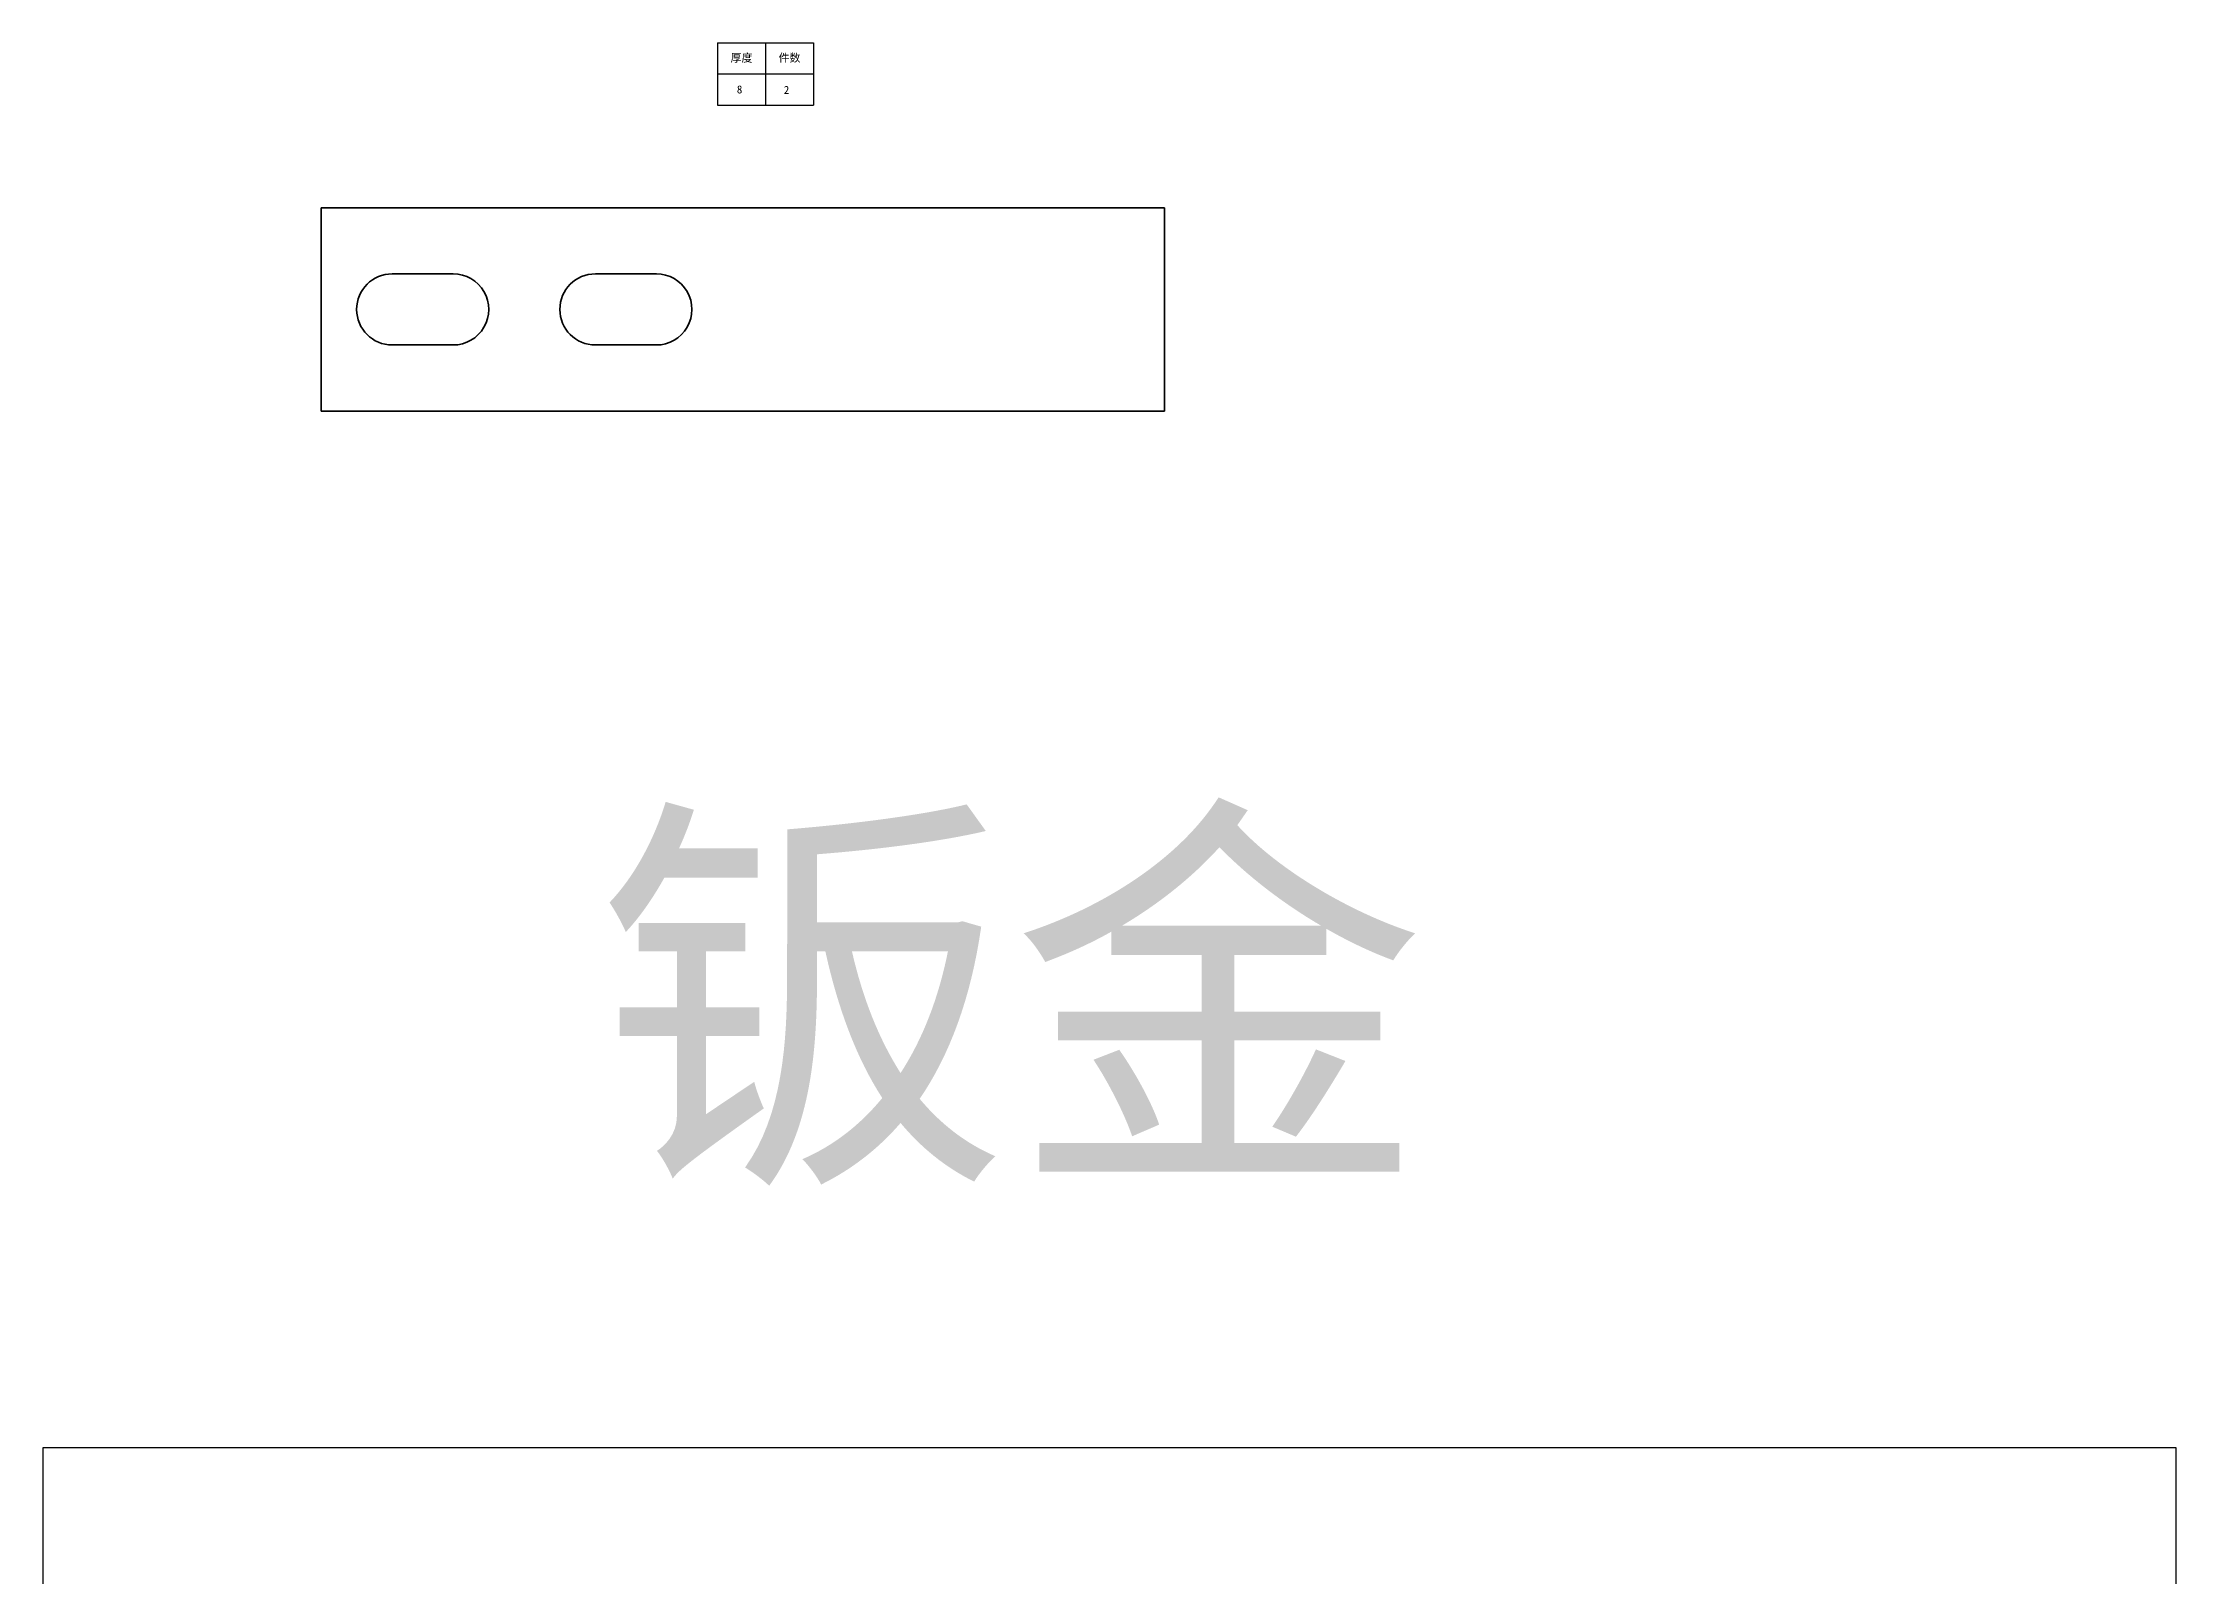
# Model space of a CAD drawing. Header units: inches. Extents: x 23 to 1845, y 4 to 536.
# Drawn here: x 480.8 to 690.8, y 298.8 to 449.7 of the extents above; entities that cross this region are included whole.
import ezdxf
from ezdxf.enums import TextEntityAlignment as Align

# ---------------------------------------------------------------- set-up
doc = ezdxf.new("R2010")
doc.units = ezdxf.units.IN
doc.header["$MEASUREMENT"] = 0
doc.layers.add('title_frame', color=7, linetype='Continuous')
doc.layers.add('word_dim', color=253, linetype='Continuous')
doc.layers.add('标注线', color=3, linetype='Continuous', lineweight=25)
doc.styles.get("Standard").update_dxf_attribs({"font": 'txt', "bigfont": 'gbcbig.shx'})
doc.styles.add('宋体', font='')
doc.styles.get('宋体').set_extended_font_data('SimSun')

# ---------------------------------------------------------------- blocks, each defined once
blk = doc.blocks.new('*T115')
at = {"layer": '标注线', "color": 0, "linetype": 'ByBlock', "lineweight": -2, "transparency": 16777216}
for p, q in [((0, 0), (120, 0)), ((0, 0), (0, -78)), ((60, 0), (60, -78)), ((120, 0), (120, -78)), ((0, -39), (120, -39)), ((0, -78), (120, -78))]:
    blk.add_line(p, q, dxfattribs=at)
at = {"layer": '标注线', "color": 0, "transparency": 16777216, "char_height": 10, "width": 57, "attachment_point": 5}
for s, insert in [('{\\fSimSun|b0|i0|c134|p2;厚度}', (30, -19.5)), ('{\\fSimSun|b0|i0|c134|p2;件数}', (90, -19.5))]:
    blk.add_mtext(s, dxfattribs=dict(at, insert=insert))
blk = doc.blocks.new('加工参数')
blk.add_blockref('*T115', (-60, 78))
at = {"layer": '标注线', "color": 0, "style": '宋体'}
for tag, p in [('6', (-32.4, 14.6)), ('1', (26.3, 14))]:
    blk.add_attdef(tag, text='', height=10, dxfattribs=at).set_placement(p, align=Align.CENTER)

msp = doc.modelspace()

# ---------------------------------------------------------------- linework, layer by layer
at = {"color": 7, "lineweight": 35}
for p, q in [((591.16569, 433.43525), (508.16569, 433.43518)), ((508.16569, 433.43518), (508.1657, 413.43518)), ((591.16569, 433.43525), (591.1657, 413.43525)), ((591.1657, 413.43525), (508.1657, 413.43518))]:
    msp.add_line(p, q, dxfattribs=at)
at = {"color": 7, "lineweight": 35, "ltscale": 0.15}
for p, q in [((521.16569, 426.93519), (515.16569, 426.93518)), ((541.16569, 426.9352), (535.16569, 426.9352)), ((515.1657, 419.93518), (521.1657, 419.93519)), ((535.1657, 419.9352), (541.1657, 419.9352))]:
    msp.add_line(p, q, dxfattribs=at)
at = {"color": 7, "lineweight": 35}
for centre, start, end in [((515.1657, 423.43518), 90.0000485, 270.0000485), ((521.1657, 423.43519), 270.0000485, 90.0000485), ((535.1657, 423.4352), 90.0000485, 270.0000485), ((541.1657, 423.4352), 270.0000485, 90.0000485)]:
    msp.add_arc(centre, 3.5, start, end, dxfattribs=at)
at = {"layer": 'title_frame', "color": 4}
msp.add_lwpolyline([(480.76262, 14.4377), (690.76262, 14.4377), (690.76262, 311.4377), (480.76262, 311.4377)], close=True, dxfattribs=at)

# ---------------------------------------------------------------- block references
at = {"xscale": 0.07874015748031496, "yscale": 0.07874015748031496, "zscale": 0.07874015748031496}
msp.add_blockref('加工参数', (551.90498, 443.53569), dxfattribs=at).add_auto_attribs({'1': '2', '6': '8'})

# ---------------------------------------------------------------- texts
at = {"layer": 'word_dim', "ltscale": 2, "insert": (535.16413, 370.69199), "char_height": 30, "width": 94.0194648, "attachment_point": 1}
msp.add_mtext('{\\fMicrosoft YaHei|b0|i0|c134|p34;\\C1;钣金}', dxfattribs=at)

doc.saveas('drawing.dxf')
